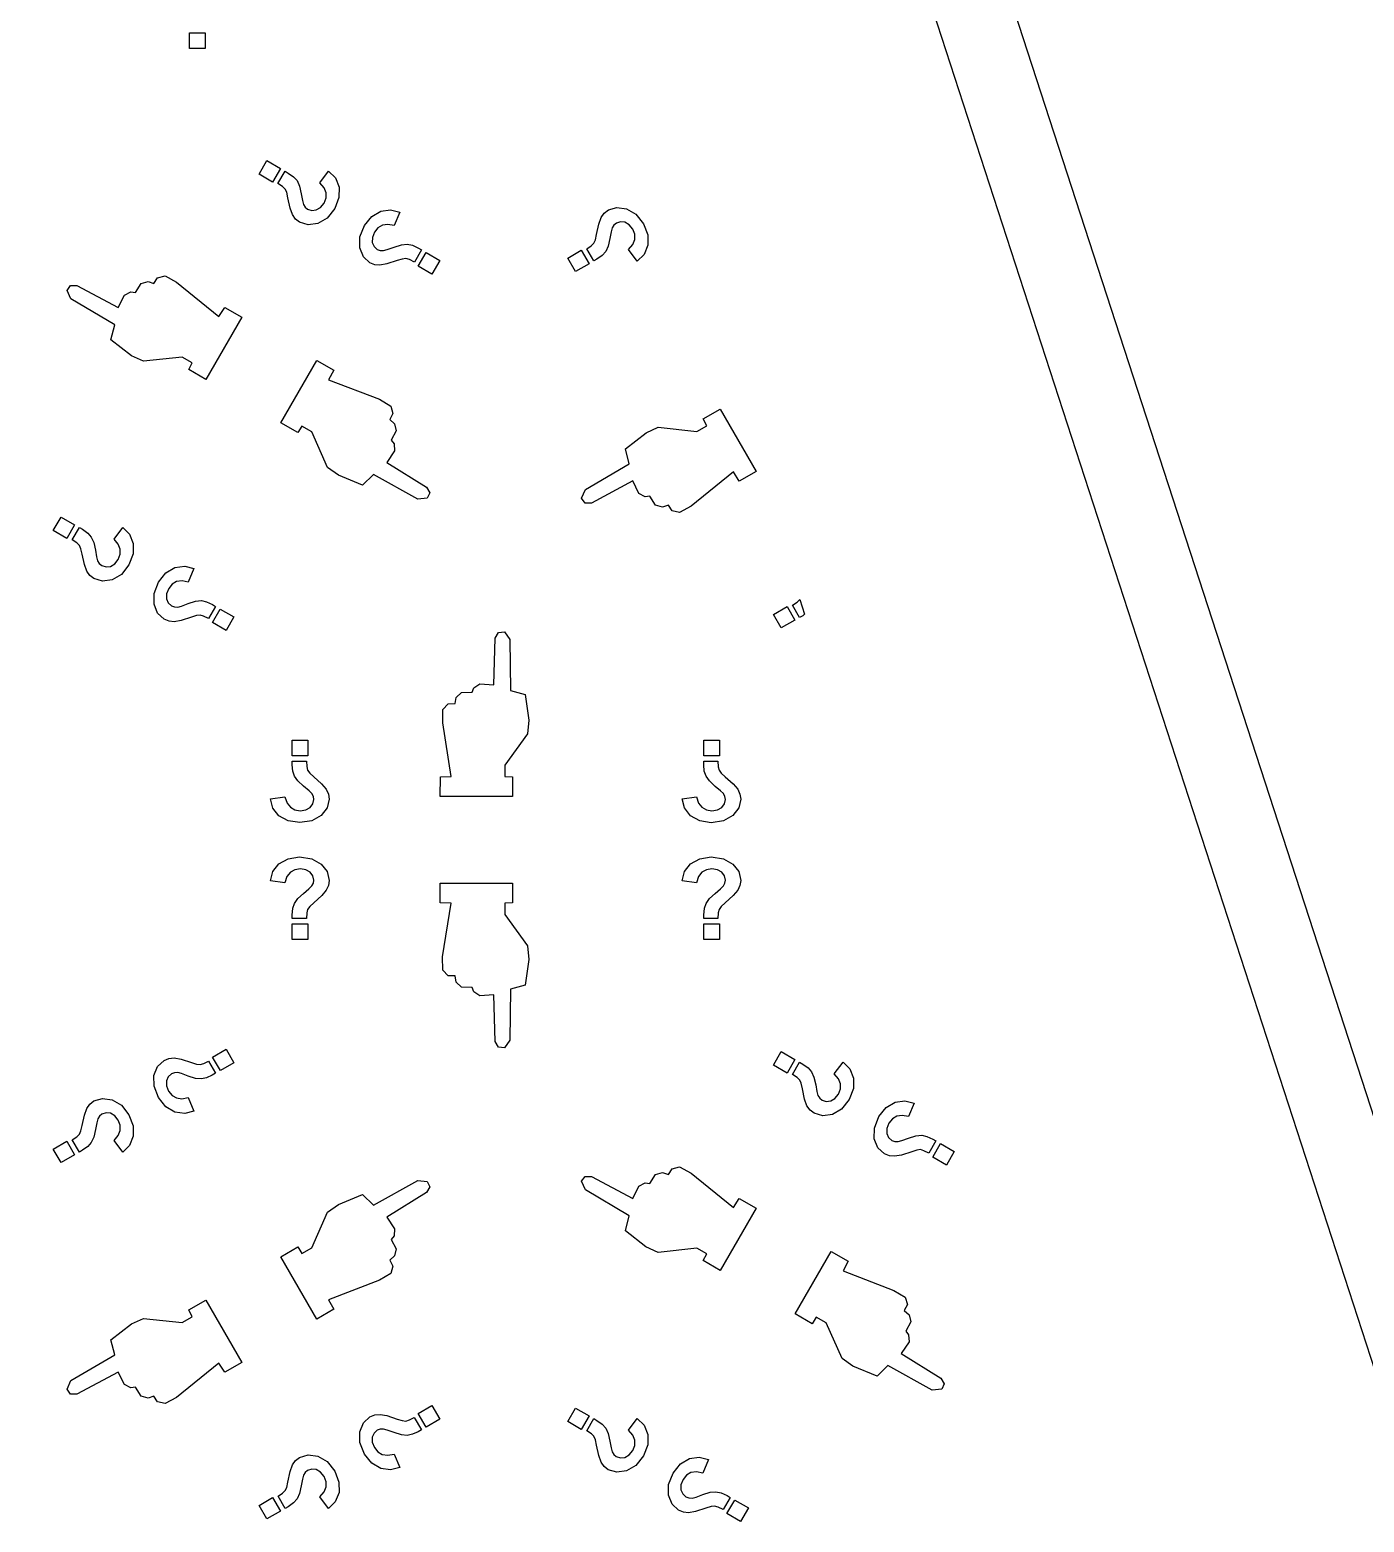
# Model space of a CAD drawing. Header units: metres. Extents: x 20 to 1108, y 20 to 485.
# Drawn here: x 644.6 to 696.5, y 310 to 368 of the extents above; entities that cross this region are included whole.
import ezdxf

# ---------------------------------------------------------------- set-up
doc = ezdxf.new("R2010")
doc.units = ezdxf.units.M

msp = doc.modelspace()

# ---------------------------------------------------------------- linework, layer by layer
for p, q in [((717.081, 253.826), (642.081, 484.652)), ((645.235, 484.652), (720.235, 253.826)), ((650.832, 367.268), (650.832, 367.877)), ((650.832, 367.877), (651.441, 367.877)), ((651.441, 367.877), (651.441, 367.268)), ((651.441, 367.268), (650.832, 367.268)), ((653.541, 362.382), (653.845, 362.91)), ((653.845, 362.91), (654.374, 362.606)), ((654.069, 362.077), (653.541, 362.382)), ((654.374, 362.606), (654.069, 362.077)), ((654.278, 362.022), (654.555, 362.499)), ((654.555, 362.499), (654.679, 362.43)), ((654.679, 362.43), (654.885, 362.284)), ((654.885, 362.284), (655.02, 362.132)), ((655.02, 362.132), (655.115, 361.922)), ((655.905, 362.052), (656.246, 362.501)), ((656.068, 361.859), (655.905, 362.052)), ((656.246, 362.501), (656.509, 362.241)), ((656.509, 362.241), (656.651, 361.885)), ((654.457, 361.908), (654.278, 362.022)), ((654.562, 361.807), (654.457, 361.908)), ((654.618, 361.68), (654.562, 361.807)), ((654.666, 361.471), (654.618, 361.68)), ((654.752, 361.063), (654.666, 361.471)), ((655.115, 361.922), (655.184, 361.62)), ((655.184, 361.62), (655.228, 361.366)), ((656.146, 361.662), (656.068, 361.859)), ((656.07, 361.263), (656.146, 361.46)), ((656.146, 361.46), (656.146, 361.662)), ((656.65, 361.475), (656.483, 361.052)), ((656.651, 361.885), (656.65, 361.475)), ((654.842, 360.811), (654.752, 361.063)), ((655.228, 361.366), (655.268, 361.209)), ((655.268, 361.209), (655.336, 361.099)), ((655.336, 361.099), (655.429, 361.025)), ((655.429, 361.025), (655.594, 360.971)), ((655.594, 360.971), (655.767, 360.993)), ((655.767, 360.993), (655.931, 361.088)), ((655.931, 361.088), (656.07, 361.263)), ((656.483, 361.052), (656.187, 360.676)), ((657.922, 360.743), (658.274, 360.946)), ((658.274, 360.946), (658.653, 361.003)), ((658.653, 361.003), (659.012, 360.904)), ((659.012, 360.904), (658.793, 360.385)), ((666.842, 360.698), (666.964, 360.868)), ((666.964, 360.868), (667.121, 360.992)), ((667.121, 360.992), (667.453, 361.095)), ((667.453, 361.095), (667.829, 361.042)), ((667.829, 361.042), (668.189, 360.829)), ((654.964, 360.64), (654.842, 360.811)), ((655.12, 360.517), (654.964, 360.64)), ((655.454, 360.412), (655.12, 360.517)), ((655.829, 360.467), (655.454, 360.412)), ((656.187, 360.676), (655.829, 360.467)), ((657.462, 359.942), (657.637, 360.385)), ((657.637, 360.385), (657.922, 360.743)), ((658.163, 360.299), (658.026, 360.131)), ((658.335, 360.401), (658.163, 360.299)), ((658.546, 360.432), (658.335, 360.401)), ((658.793, 360.385), (658.546, 360.432)), ((666.666, 360.033), (666.754, 360.447)), ((666.754, 360.447), (666.842, 360.698)), ((667.269, 360.299), (667.23, 360.148)), ((667.335, 360.405), (667.269, 360.299)), ((667.432, 360.484), (667.335, 360.405)), ((667.595, 360.537), (667.432, 360.484)), ((667.767, 360.516), (667.595, 360.537)), ((667.931, 360.42), (667.767, 360.516)), ((668.07, 360.244), (667.931, 360.42)), ((668.189, 360.829), (668.483, 360.457)), ((668.483, 360.457), (668.651, 360.031)), ((657.459, 359.526), (657.462, 359.942)), ((657.946, 359.928), (657.945, 359.734)), ((657.945, 359.734), (658.011, 359.574)), ((658.026, 360.131), (657.946, 359.928)), ((666.561, 359.699), (666.62, 359.829)), ((666.62, 359.829), (666.666, 360.033)), ((667.183, 359.885), (667.114, 359.583)), ((667.23, 360.148), (667.183, 359.885)), ((668.069, 359.65), (668.147, 359.845)), ((668.147, 360.046), (668.07, 360.244)), ((668.147, 359.845), (668.147, 360.046)), ((668.651, 360.031), (668.651, 359.624)), ((657.599, 359.175), (657.459, 359.526)), ((657.855, 358.938), (657.599, 359.175)), ((658.011, 359.574), (658.138, 359.46)), ((658.138, 359.46), (658.255, 359.416)), ((658.255, 359.416), (658.382, 359.412)), ((658.382, 359.412), (658.529, 359.452)), ((658.529, 359.452), (658.791, 359.549)), ((658.791, 359.549), (659.076, 359.636)), ((659.076, 359.636), (659.302, 359.661)), ((659.302, 359.661), (659.504, 359.618)), ((659.504, 359.618), (659.737, 359.511)), ((659.854, 359.442), (659.579, 358.961)), ((659.733, 358.808), (660.038, 359.335)), ((659.737, 359.511), (659.854, 359.442)), ((660.038, 359.335), (660.565, 359.03)), ((665.542, 359.125), (666.069, 359.43)), ((666.069, 359.43), (666.374, 358.903)), ((666.279, 359.486), (666.458, 359.601)), ((666.556, 359.009), (666.279, 359.486)), ((666.458, 359.601), (666.561, 359.699)), ((666.887, 359.226), (666.675, 359.074)), ((667.021, 359.376), (666.887, 359.226)), ((667.114, 359.583), (667.021, 359.376)), ((667.906, 359.456), (668.069, 359.65)), ((668.247, 359.007), (667.906, 359.456)), ((668.509, 359.267), (668.247, 359.007)), ((668.651, 359.624), (668.509, 359.267)), ((658.045, 358.861), (657.855, 358.938)), ((658.243, 358.843), (658.045, 358.861)), ((658.511, 358.893), (658.243, 358.843)), ((658.913, 359.023), (658.511, 358.893)), ((659.112, 359.084), (658.913, 359.023)), ((659.254, 359.101), (659.112, 359.084)), ((659.389, 359.061), (659.254, 359.101)), ((659.579, 358.961), (659.389, 359.061)), ((660.261, 358.503), (659.733, 358.808)), ((660.565, 359.03), (660.261, 358.503)), ((665.846, 358.6), (665.542, 359.125)), ((666.374, 358.903), (665.846, 358.6)), ((666.675, 359.074), (666.556, 359.009)), ((646.08, 357.868), (646.214, 358.055)), ((646.214, 358.055), (646.464, 358.055)), ((646.464, 358.055), (648.068, 357.198)), ((648.738, 357.785), (648.955, 358.134)), ((648.955, 358.134), (649.226, 358.216)), ((649.226, 358.216), (649.455, 358.136)), ((649.455, 358.136), (649.596, 358.359)), ((649.596, 358.359), (649.888, 358.427)), ((649.888, 358.427), (650.336, 358.183)), ((650.336, 358.183), (651.984, 356.848)), ((646.229, 357.533), (646.08, 357.868)), ((647.93, 356.524), (646.229, 357.533)), ((648.068, 357.198), (648.31, 357.687)), ((648.31, 357.687), (648.555, 357.812)), ((648.555, 357.812), (648.738, 357.785)), ((652.867, 356.825), (651.468, 354.402)), ((651.984, 356.848), (652.206, 357.206)), ((652.206, 357.206), (652.867, 356.825)), ((647.783, 355.948), (647.93, 356.524)), ((648.583, 355.326), (647.783, 355.948)), ((649.056, 355.109), (648.583, 355.326)), ((650.558, 355.27), (649.056, 355.109)), ((650.945, 355.046), (650.558, 355.27)), ((654.385, 352.718), (655.786, 355.143)), ((655.786, 355.143), (656.448, 354.759)), ((650.806, 354.785), (650.945, 355.046)), ((651.468, 354.402), (650.806, 354.785)), ((656.448, 354.759), (656.246, 354.386)), ((656.246, 354.386), (658.22, 353.632)), ((658.22, 353.632), (658.663, 353.363)), ((658.663, 353.363), (658.749, 353.076)), ((658.749, 353.076), (658.627, 352.842)), ((658.627, 352.842), (658.812, 352.682)), ((670.806, 352.868), (671.469, 353.251)), ((670.945, 352.607), (670.806, 352.868)), ((671.469, 353.251), (672.868, 350.827)), ((655.048, 352.335), (654.385, 352.718)), ((655.206, 352.585), (655.048, 352.335)), ((655.591, 352.364), (655.206, 352.585)), ((656.206, 350.982), (655.591, 352.364)), ((658.878, 352.408), (658.68, 352.045)), ((658.812, 352.682), (658.878, 352.408)), ((667.784, 351.705), (668.585, 352.326)), ((668.585, 352.326), (669.056, 352.543)), ((669.056, 352.543), (670.559, 352.383)), ((670.559, 352.383), (670.945, 352.607)), ((658.809, 351.627), (658.505, 351.171)), ((658.68, 352.045), (658.795, 351.9)), ((658.795, 351.9), (658.809, 351.627)), ((667.931, 351.129), (667.784, 351.705)), ((658.505, 351.171), (660.049, 350.212)), ((666.229, 350.12), (667.931, 351.129)), ((656.631, 350.681), (656.206, 350.982)), ((657.566, 350.3), (656.631, 350.681)), ((657.992, 350.715), (657.566, 350.3)), ((659.715, 349.745), (657.992, 350.715)), ((668.069, 350.456), (666.465, 349.599)), ((668.311, 349.966), (668.069, 350.456)), ((671.984, 350.806), (670.339, 349.472)), ((672.206, 350.445), (671.984, 350.806)), ((672.868, 350.827), (672.206, 350.445)), ((660.049, 350.212), (660.176, 349.992)), ((660.176, 349.992), (660.082, 349.784)), ((666.082, 349.785), (666.229, 350.12)), ((668.557, 349.842), (668.311, 349.966)), ((668.739, 349.868), (668.557, 349.842)), ((668.956, 349.519), (668.739, 349.868)), ((660.082, 349.784), (659.715, 349.745)), ((666.215, 349.598), (666.082, 349.785)), ((666.465, 349.599), (666.215, 349.598)), ((669.227, 349.436), (668.956, 349.519)), ((669.456, 349.516), (669.227, 349.436)), ((669.596, 349.295), (669.456, 349.516)), ((669.89, 349.226), (669.596, 349.295)), ((670.339, 349.472), (669.89, 349.226)), ((645.541, 348.526), (645.846, 349.054)), ((645.846, 349.054), (646.374, 348.749)), ((646.374, 348.749), (646.068, 348.222)), ((646.068, 348.222), (645.541, 348.526)), ((646.281, 348.165), (646.556, 348.644)), ((646.461, 348.05), (646.281, 348.165)), ((646.556, 348.644), (646.675, 348.577)), ((646.675, 348.577), (646.885, 348.428)), ((646.885, 348.428), (647.02, 348.276)), ((647.02, 348.276), (647.114, 348.068)), ((647.906, 348.195), (648.246, 348.646)), ((648.068, 348.003), (647.906, 348.195)), ((648.246, 348.646), (648.507, 348.385)), ((648.507, 348.385), (648.651, 348.027)), ((646.562, 347.954), (646.461, 348.05)), ((646.619, 347.822), (646.562, 347.954)), ((646.666, 347.615), (646.619, 347.822)), ((646.752, 347.206), (646.666, 347.615)), ((647.114, 348.068), (647.184, 347.764)), ((647.184, 347.764), (647.228, 347.509)), ((648.147, 347.807), (648.068, 348.003)), ((648.069, 347.407), (648.146, 347.606)), ((648.146, 347.606), (648.147, 347.807)), ((648.65, 347.62), (648.483, 347.196)), ((648.651, 348.027), (648.65, 347.62)), ((646.842, 346.954), (646.752, 347.206)), ((646.964, 346.784), (646.842, 346.954)), ((647.228, 347.509), (647.267, 347.351)), ((647.267, 347.351), (647.333, 347.246)), ((647.333, 347.246), (647.428, 347.168)), ((647.428, 347.168), (647.594, 347.115)), ((647.594, 347.115), (647.766, 347.137)), ((647.766, 347.137), (647.93, 347.233)), ((647.93, 347.233), (648.069, 347.407)), ((648.483, 347.196), (648.189, 346.824)), ((649.922, 346.887), (650.274, 347.091)), ((650.274, 347.091), (650.653, 347.147)), ((650.653, 347.147), (651.011, 347.049)), ((651.011, 347.049), (650.791, 346.529)), ((647.12, 346.659), (646.964, 346.784)), ((647.453, 346.557), (647.12, 346.659)), ((647.828, 346.61), (647.453, 346.557)), ((648.189, 346.824), (647.828, 346.61)), ((649.462, 346.087), (649.636, 346.528)), ((649.636, 346.528), (649.922, 346.887)), ((650.162, 346.443), (650.029, 346.277)), ((650.335, 346.544), (650.162, 346.443)), ((650.547, 346.575), (650.335, 346.544)), ((650.791, 346.529), (650.547, 346.575)), ((649.459, 345.67), (649.462, 346.087)), ((650.029, 346.277), (649.945, 346.07)), ((649.945, 346.07), (649.945, 345.878)), ((649.945, 345.878), (650.011, 345.719)), ((651.076, 345.78), (651.302, 345.804)), ((651.302, 345.804), (651.501, 345.763)), ((674.457, 345.744), (674.562, 345.846)), ((674.562, 345.846), (674.563, 345.848)), ((674.563, 345.848), (674.751, 345.273)), ((649.598, 345.319), (649.459, 345.67)), ((649.854, 345.082), (649.598, 345.319)), ((650.011, 345.719), (650.137, 345.605)), ((650.137, 345.605), (650.255, 345.561)), ((650.255, 345.561), (650.381, 345.556)), ((650.381, 345.556), (650.529, 345.596)), ((650.529, 345.596), (650.792, 345.693)), ((650.792, 345.693), (651.076, 345.78)), ((651.114, 345.229), (650.912, 345.166)), ((651.254, 345.244), (651.114, 345.229)), ((651.389, 345.204), (651.254, 345.244)), ((651.578, 345.106), (651.389, 345.204)), ((651.501, 345.763), (651.736, 345.656)), ((651.853, 345.583), (651.578, 345.106)), ((651.733, 344.952), (652.037, 345.479)), ((651.736, 345.656), (651.853, 345.583)), ((652.037, 345.479), (652.564, 345.175)), ((673.541, 345.271), (674.068, 345.575)), ((673.845, 344.743), (673.541, 345.271)), ((674.068, 345.575), (674.374, 345.048)), ((674.281, 345.632), (674.457, 345.744)), ((674.556, 345.153), (674.281, 345.632)), ((674.676, 345.22), (674.556, 345.153)), ((674.751, 345.273), (674.676, 345.22)), ((650.045, 345.006), (649.854, 345.082)), ((650.243, 344.987), (650.045, 345.006)), ((650.511, 345.036), (650.243, 344.987)), ((650.912, 345.166), (650.511, 345.036)), ((652.26, 344.648), (651.733, 344.952)), ((652.564, 345.175), (652.26, 344.648)), ((674.374, 345.048), (673.845, 344.743)), ((662.669, 342.532), (662.727, 344.349)), ((662.727, 344.349), (662.853, 344.568)), ((662.853, 344.568), (663.082, 344.591)), ((663.082, 344.591), (663.297, 344.293)), ((663.297, 344.293), (663.321, 342.316)), ((661.824, 342.246), (661.893, 342.417)), ((661.893, 342.417), (662.123, 342.568)), ((662.123, 342.568), (662.669, 342.532)), ((663.321, 342.316), (663.892, 342.155)), ((660.692, 341.571), (660.898, 341.788)), ((660.898, 341.788), (661.161, 341.801)), ((661.161, 341.801), (661.207, 342.041)), ((661.207, 342.041), (661.41, 342.234)), ((661.41, 342.234), (661.824, 342.246)), ((663.892, 342.155), (664.03, 341.152)), ((660.681, 341.056), (660.692, 341.571)), ((664.03, 341.152), (663.982, 340.632)), ((661.013, 338.966), (660.681, 341.056)), ((663.982, 340.632), (663.092, 339.412)), ((654.832, 339.776), (654.832, 340.386)), ((654.832, 340.386), (655.441, 340.386)), ((655.441, 340.386), (655.441, 339.776)), ((670.831, 340.385), (671.441, 340.386)), ((670.832, 339.776), (670.831, 340.385)), ((671.441, 340.386), (671.441, 339.776)), ((654.83, 339.416), (654.832, 339.565)), ((654.853, 339.173), (654.83, 339.416)), ((655.441, 339.776), (654.832, 339.776)), ((654.832, 339.565), (655.385, 339.566)), ((655.385, 339.566), (655.394, 339.351)), ((663.092, 339.412), (663.092, 338.966)), ((670.829, 339.416), (670.832, 339.565)), ((670.852, 339.174), (670.829, 339.416)), ((671.441, 339.776), (670.832, 339.776)), ((670.832, 339.565), (671.383, 339.565)), ((671.383, 339.565), (671.395, 339.346)), ((654.917, 338.98), (654.853, 339.173)), ((655.051, 338.793), (654.917, 338.98)), ((655.394, 339.351), (655.427, 339.215)), ((655.427, 339.215), (655.511, 339.101)), ((655.511, 339.101), (655.666, 338.958)), ((655.666, 338.958), (655.976, 338.68)), ((660.589, 338.191), (660.59, 338.954)), ((660.59, 338.954), (661.013, 338.966)), ((663.092, 338.966), (663.389, 338.955)), ((663.389, 338.955), (663.389, 338.19)), ((670.919, 338.979), (670.852, 339.174)), ((671.052, 338.793), (670.919, 338.979)), ((671.395, 339.346), (671.425, 339.218)), ((671.425, 339.218), (671.512, 339.099)), ((671.512, 339.099), (671.666, 338.958)), ((671.666, 338.958), (671.976, 338.68)), ((655.273, 338.588), (655.051, 338.793)), ((655.484, 338.41), (655.273, 338.588)), ((655.592, 338.304), (655.484, 338.41)), ((655.654, 338.191), (655.592, 338.304)), ((655.976, 338.68), (656.154, 338.469)), ((656.154, 338.469), (656.239, 338.284)), ((656.239, 338.284), (656.268, 338.086)), ((671.275, 338.585), (671.052, 338.793)), ((671.482, 338.412), (671.275, 338.585)), ((671.594, 338.304), (671.482, 338.412)), ((671.654, 338.19), (671.594, 338.304)), ((671.976, 338.68), (672.154, 338.469)), ((672.154, 338.469), (672.238, 338.284)), ((672.238, 338.284), (672.267, 338.086)), ((653.985, 338.104), (654.545, 338.173)), ((654.08, 337.742), (653.985, 338.104)), ((654.317, 337.443), (654.08, 337.742)), ((654.545, 338.173), (654.629, 337.937)), ((654.629, 337.937), (654.76, 337.77)), ((654.76, 337.77), (654.938, 337.668)), ((654.938, 337.668), (655.144, 337.636)), ((655.144, 337.636), (655.367, 337.669)), ((655.367, 337.669), (655.533, 337.765)), ((655.533, 337.765), (655.637, 337.901)), ((655.637, 337.901), (655.672, 338.068)), ((655.672, 338.068), (655.654, 338.191)), ((656.19, 337.743), (655.957, 337.448)), ((656.268, 338.086), (656.19, 337.743)), ((663.389, 338.19), (660.589, 338.191)), ((669.986, 338.104), (670.545, 338.173)), ((670.08, 337.743), (669.986, 338.104)), ((670.317, 337.443), (670.08, 337.743)), ((670.545, 338.173), (670.629, 337.937)), ((670.629, 337.937), (670.76, 337.77)), ((670.76, 337.77), (670.934, 337.67)), ((670.934, 337.67), (671.148, 337.637)), ((671.148, 337.637), (671.366, 337.67)), ((671.366, 337.67), (671.533, 337.766)), ((671.533, 337.766), (671.636, 337.901)), ((671.636, 337.901), (671.673, 338.071)), ((671.673, 338.071), (671.654, 338.19)), ((672.19, 337.743), (671.957, 337.446)), ((672.267, 338.086), (672.19, 337.743)), ((654.672, 337.239), (654.317, 337.443)), ((655.122, 337.174), (654.672, 337.239)), ((655.594, 337.241), (655.122, 337.174)), ((655.957, 337.448), (655.594, 337.241)), ((670.671, 337.24), (670.317, 337.443)), ((671.122, 337.172), (670.671, 337.24)), ((671.594, 337.243), (671.122, 337.172)), ((671.957, 337.446), (671.594, 337.243)), ((654.08, 335.271), (654.316, 335.568)), ((654.316, 335.568), (654.671, 335.773)), ((654.671, 335.773), (655.121, 335.841)), ((654.934, 335.343), (654.759, 335.243)), ((655.147, 335.376), (654.934, 335.343)), ((655.121, 335.841), (655.592, 335.771)), ((655.365, 335.344), (655.147, 335.376)), ((655.531, 335.248), (655.365, 335.344)), ((655.592, 335.771), (655.957, 335.564)), ((655.957, 335.564), (656.188, 335.27)), ((670.08, 335.271), (670.316, 335.568)), ((670.316, 335.568), (670.671, 335.773)), ((670.671, 335.773), (671.122, 335.841)), ((670.934, 335.343), (670.76, 335.243)), ((671.148, 335.376), (670.934, 335.343)), ((671.122, 335.841), (671.593, 335.771)), ((671.366, 335.344), (671.148, 335.376)), ((671.532, 335.248), (671.366, 335.344)), ((671.593, 335.771), (671.957, 335.564)), ((671.957, 335.564), (672.189, 335.27)), ((653.985, 334.909), (654.08, 335.271)), ((654.543, 334.84), (653.985, 334.909)), ((654.627, 335.075), (654.543, 334.84)), ((654.759, 335.243), (654.627, 335.075)), ((655.637, 335.109), (655.531, 335.248)), ((655.594, 334.711), (655.653, 334.82)), ((655.672, 334.942), (655.637, 335.109)), ((655.653, 334.82), (655.672, 334.942)), ((656.188, 335.27), (656.266, 334.927)), ((656.266, 334.927), (656.237, 334.726)), ((660.589, 334.058), (660.589, 334.823)), ((660.589, 334.823), (663.389, 334.823)), ((663.389, 334.823), (663.389, 334.058)), ((669.986, 334.909), (670.08, 335.271)), ((670.544, 334.84), (669.986, 334.909)), ((670.628, 335.075), (670.544, 334.84)), ((670.76, 335.243), (670.628, 335.075)), ((671.637, 335.109), (671.532, 335.248)), ((671.595, 334.711), (671.654, 334.82)), ((671.673, 334.942), (671.637, 335.109)), ((671.654, 334.82), (671.673, 334.942)), ((672.189, 335.27), (672.267, 334.927)), ((672.267, 334.927), (672.238, 334.726)), ((654.918, 334.035), (655.051, 334.22)), ((655.051, 334.22), (655.269, 334.421)), ((655.269, 334.421), (655.477, 334.595)), ((655.477, 334.595), (655.594, 334.711)), ((655.977, 334.336), (655.666, 334.055)), ((656.155, 334.546), (655.977, 334.336)), ((656.237, 334.726), (656.155, 334.546)), ((670.918, 334.035), (671.052, 334.22)), ((671.052, 334.22), (671.269, 334.421)), ((671.269, 334.421), (671.477, 334.595)), ((671.477, 334.595), (671.595, 334.711)), ((671.977, 334.336), (671.666, 334.055)), ((672.155, 334.546), (671.977, 334.336)), ((672.238, 334.726), (672.155, 334.546)), ((654.829, 333.574), (654.854, 333.844)), ((654.854, 333.844), (654.918, 334.035)), ((655.394, 333.666), (655.383, 333.447)), ((655.425, 333.796), (655.394, 333.666)), ((655.511, 333.911), (655.425, 333.796)), ((655.666, 334.055), (655.511, 333.911)), ((661.012, 334.046), (660.589, 334.058)), ((660.68, 331.959), (661.012, 334.046)), ((663.389, 334.058), (663.091, 334.046)), ((663.091, 334.046), (663.091, 333.601)), ((663.091, 333.601), (663.981, 332.38)), ((670.829, 333.574), (670.854, 333.844)), ((670.854, 333.844), (670.918, 334.035)), ((671.395, 333.666), (671.383, 333.447)), ((671.426, 333.796), (671.395, 333.666)), ((671.511, 333.911), (671.426, 333.796)), ((671.666, 334.055), (671.511, 333.911)), ((654.832, 333.447), (654.829, 333.574)), ((655.383, 333.447), (654.832, 333.447)), ((654.832, 332.627), (654.832, 333.236)), ((654.832, 333.236), (655.44, 333.236)), ((655.44, 333.236), (655.44, 332.627)), ((670.833, 333.447), (670.829, 333.574)), ((670.832, 332.627), (670.832, 333.236)), ((670.832, 333.236), (671.441, 333.236)), ((671.383, 333.447), (670.833, 333.447)), ((671.441, 333.236), (671.441, 332.627)), ((655.44, 332.627), (654.832, 332.627)), ((671.441, 332.627), (670.832, 332.627)), ((660.692, 331.441), (660.68, 331.959)), ((663.981, 332.38), (664.029, 331.856)), ((660.897, 331.223), (660.692, 331.441)), ((664.029, 331.856), (663.892, 330.858)), ((661.16, 331.212), (660.897, 331.223)), ((661.207, 330.971), (661.16, 331.212)), ((661.41, 330.777), (661.207, 330.971)), ((661.823, 330.766), (661.41, 330.777)), ((661.891, 330.596), (661.823, 330.766)), ((663.321, 330.697), (663.297, 328.72)), ((663.892, 330.858), (663.321, 330.697)), ((662.123, 330.445), (661.891, 330.596)), ((662.669, 330.48), (662.123, 330.445)), ((662.726, 328.664), (662.669, 330.48)), ((662.852, 328.443), (662.726, 328.664)), ((663.081, 328.421), (662.852, 328.443)), ((663.297, 328.72), (663.081, 328.421)), ((649.599, 327.694), (649.854, 327.929)), ((649.854, 327.929), (650.041, 328.005)), ((650.041, 328.005), (650.247, 328.024)), ((650.247, 328.024), (650.508, 327.976)), ((650.508, 327.976), (650.912, 327.844)), ((650.912, 327.844), (651.112, 327.783)), ((651.253, 327.768), (651.39, 327.809)), ((651.39, 327.809), (651.579, 327.906)), ((651.579, 327.906), (651.854, 327.429)), ((651.734, 328.061), (652.259, 328.364)), ((652.038, 327.533), (651.734, 328.061)), ((652.564, 327.837), (652.038, 327.533)), ((652.259, 328.364), (652.564, 327.837)), ((673.541, 327.741), (673.845, 328.27)), ((673.845, 328.27), (674.374, 327.965)), ((674.374, 327.965), (674.069, 327.437)), ((674.278, 327.381), (674.555, 327.859)), ((674.555, 327.859), (674.679, 327.79)), ((675.905, 327.412), (676.246, 327.86)), ((676.246, 327.86), (676.509, 327.601)), ((649.458, 327.341), (649.599, 327.694)), ((649.462, 326.925), (649.458, 327.341)), ((650.011, 327.294), (649.945, 327.134)), ((650.137, 327.407), (650.011, 327.294)), ((650.255, 327.452), (650.137, 327.407)), ((650.383, 327.456), (650.255, 327.452)), ((650.522, 327.417), (650.383, 327.456)), ((650.79, 327.319), (650.522, 327.417)), ((651.076, 327.233), (650.79, 327.319)), ((651.302, 327.208), (651.076, 327.233)), ((651.112, 327.783), (651.253, 327.768)), ((651.505, 327.25), (651.302, 327.208)), ((651.725, 327.35), (651.505, 327.25)), ((651.854, 327.429), (651.725, 327.35)), ((674.069, 327.437), (673.541, 327.741)), ((674.457, 327.268), (674.278, 327.381)), ((674.562, 327.166), (674.457, 327.268)), ((674.679, 327.79), (674.885, 327.644)), ((674.885, 327.644), (675.02, 327.491)), ((675.02, 327.491), (675.115, 327.282)), ((675.115, 327.282), (675.184, 326.98)), ((676.068, 327.219), (675.905, 327.412)), ((676.146, 327.022), (676.068, 327.219)), ((676.509, 327.601), (676.651, 327.245)), ((676.651, 327.245), (676.65, 326.833)), ((649.636, 326.484), (649.462, 326.925)), ((649.945, 327.134), (649.946, 326.941)), ((649.946, 326.941), (650.026, 326.735)), ((650.026, 326.735), (650.162, 326.568)), ((674.618, 327.04), (674.562, 327.166)), ((674.666, 326.831), (674.618, 327.04)), ((674.752, 326.422), (674.666, 326.831)), ((675.184, 326.98), (675.228, 326.726)), ((675.228, 326.726), (675.268, 326.569)), ((676.07, 326.623), (676.146, 326.82)), ((676.146, 326.82), (676.146, 327.022)), ((676.65, 326.833), (676.483, 326.411)), ((646.754, 325.807), (646.843, 326.058)), ((646.843, 326.058), (646.964, 326.228)), ((646.964, 326.228), (647.121, 326.352)), ((647.121, 326.352), (647.453, 326.455)), ((647.453, 326.455), (647.829, 326.401)), ((647.829, 326.401), (648.189, 326.189)), ((648.189, 326.189), (648.483, 325.817)), ((649.922, 326.125), (649.636, 326.484)), ((650.272, 325.922), (649.922, 326.125)), ((650.162, 326.568), (650.334, 326.469)), ((650.334, 326.469), (650.545, 326.438)), ((650.545, 326.438), (650.792, 326.483)), ((650.792, 326.483), (651.011, 325.962)), ((674.842, 326.169), (674.752, 326.422)), ((674.964, 325.999), (674.842, 326.169)), ((675.268, 326.569), (675.336, 326.458)), ((675.336, 326.458), (675.429, 326.384)), ((675.429, 326.384), (675.594, 326.33)), ((675.594, 326.33), (675.767, 326.353)), ((675.767, 326.353), (675.931, 326.447)), ((675.931, 326.447), (676.07, 326.623)), ((676.483, 326.411), (676.187, 326.036)), ((677.637, 325.744), (677.922, 326.103)), ((677.922, 326.103), (678.274, 326.306)), ((678.274, 326.306), (678.653, 326.362)), ((678.653, 326.362), (679.012, 326.264)), ((679.012, 326.264), (678.793, 325.745)), ((646.666, 325.393), (646.754, 325.807)), ((647.23, 325.507), (647.183, 325.245)), ((647.269, 325.658), (647.23, 325.507)), ((647.335, 325.765), (647.269, 325.658)), ((647.432, 325.844), (647.335, 325.765)), ((647.594, 325.898), (647.432, 325.844)), ((647.767, 325.875), (647.594, 325.898)), ((647.931, 325.779), (647.767, 325.875)), ((648.07, 325.605), (647.931, 325.779)), ((648.147, 325.406), (648.07, 325.605)), ((648.483, 325.817), (648.651, 325.391)), ((650.656, 325.866), (650.272, 325.922)), ((651.011, 325.962), (650.656, 325.866)), ((675.12, 325.876), (674.964, 325.999)), ((675.454, 325.772), (675.12, 325.876)), ((675.829, 325.827), (675.454, 325.772)), ((676.187, 326.036), (675.829, 325.827)), ((677.462, 325.301), (677.637, 325.744)), ((678.026, 325.49), (677.946, 325.287)), ((678.163, 325.659), (678.026, 325.49)), ((678.335, 325.76), (678.163, 325.659)), ((678.546, 325.791), (678.335, 325.76)), ((678.793, 325.745), (678.546, 325.791)), ((646.279, 324.846), (646.458, 324.96)), ((646.458, 324.96), (646.561, 325.059)), ((646.561, 325.059), (646.62, 325.19)), ((646.62, 325.19), (646.666, 325.393)), ((647.114, 324.943), (647.021, 324.735)), ((647.183, 325.245), (647.114, 324.943)), ((647.906, 324.817), (648.069, 325.009)), ((648.069, 325.009), (648.147, 325.205)), ((648.147, 325.205), (648.147, 325.406)), ((648.651, 324.984), (648.509, 324.626)), ((648.651, 325.391), (648.651, 324.984)), ((677.459, 324.885), (677.462, 325.301)), ((677.946, 325.287), (677.945, 325.094)), ((677.945, 325.094), (678.011, 324.934)), ((678.011, 324.934), (678.138, 324.82)), ((678.529, 324.812), (678.791, 324.908)), ((678.791, 324.908), (679.076, 324.995)), ((679.076, 324.995), (679.302, 325.021)), ((679.302, 325.021), (679.504, 324.978)), ((679.504, 324.978), (679.737, 324.871)), ((645.542, 324.484), (646.069, 324.79)), ((645.846, 323.959), (645.542, 324.484)), ((646.069, 324.79), (646.374, 324.263)), ((646.556, 324.369), (646.279, 324.846)), ((646.675, 324.434), (646.556, 324.369)), ((646.886, 324.584), (646.675, 324.434)), ((647.021, 324.735), (646.886, 324.584)), ((648.247, 324.366), (647.906, 324.817)), ((648.509, 324.626), (648.247, 324.366)), ((677.599, 324.535), (677.459, 324.885)), ((677.855, 324.297), (677.599, 324.535)), ((678.138, 324.82), (678.255, 324.776)), ((678.255, 324.776), (678.382, 324.772)), ((678.382, 324.772), (678.529, 324.812)), ((678.913, 324.382), (678.511, 324.252)), ((679.112, 324.443), (678.913, 324.382)), ((679.254, 324.46), (679.112, 324.443)), ((679.389, 324.42), (679.254, 324.46)), ((679.579, 324.321), (679.389, 324.42)), ((679.854, 324.801), (679.579, 324.321)), ((679.733, 324.167), (680.038, 324.694)), ((679.737, 324.871), (679.854, 324.801)), ((680.038, 324.694), (680.565, 324.391)), ((680.565, 324.391), (680.261, 323.862)), ((646.374, 324.263), (645.846, 323.959)), ((669.596, 323.718), (669.888, 323.787)), ((669.888, 323.787), (670.336, 323.542)), ((678.045, 324.221), (677.855, 324.297)), ((678.243, 324.203), (678.045, 324.221)), ((678.511, 324.252), (678.243, 324.203)), ((680.261, 323.862), (679.733, 324.167)), ((657.992, 322.297), (659.715, 323.267)), ((659.715, 323.267), (660.081, 323.227)), ((660.081, 323.227), (660.176, 323.018)), ((666.08, 323.229), (666.214, 323.414)), ((666.229, 322.893), (666.08, 323.229)), ((666.214, 323.414), (666.464, 323.414)), ((666.464, 323.414), (668.069, 322.558)), ((668.31, 323.046), (668.555, 323.171)), ((668.555, 323.171), (668.738, 323.145)), ((668.738, 323.145), (668.955, 323.494)), ((668.955, 323.494), (669.225, 323.576)), ((669.225, 323.576), (669.455, 323.496)), ((669.455, 323.496), (669.596, 323.718)), ((670.336, 323.542), (671.984, 322.206)), ((656.63, 322.33), (657.566, 322.712)), ((657.566, 322.712), (657.992, 322.297)), ((660.049, 322.8), (658.505, 321.841)), ((660.176, 323.018), (660.049, 322.8)), ((667.93, 321.882), (666.229, 322.893)), ((668.069, 322.558), (668.31, 323.046)), ((655.591, 320.649), (656.206, 322.032)), ((656.206, 322.032), (656.63, 322.33)), ((672.867, 322.185), (671.468, 319.762)), ((671.984, 322.206), (672.206, 322.566)), ((672.206, 322.566), (672.867, 322.185)), ((658.505, 321.841), (658.808, 321.384)), ((667.783, 321.308), (667.93, 321.882)), ((658.793, 321.11), (658.68, 320.967)), ((658.68, 320.967), (658.876, 320.607)), ((658.808, 321.384), (658.793, 321.11)), ((668.583, 320.686), (667.783, 321.308)), ((654.385, 320.294), (655.048, 320.677)), ((655.786, 317.87), (654.385, 320.294)), ((655.048, 320.677), (655.206, 320.427)), ((655.206, 320.427), (655.591, 320.649)), ((658.811, 320.329), (658.627, 320.169)), ((658.876, 320.607), (658.811, 320.329)), ((669.056, 320.468), (668.583, 320.686)), ((670.558, 320.629), (669.056, 320.468)), ((670.945, 320.406), (670.558, 320.629)), ((670.806, 320.145), (670.945, 320.406)), ((674.385, 318.077), (675.786, 320.502)), ((675.786, 320.502), (676.448, 320.119)), ((658.627, 320.169), (658.748, 319.936)), ((658.748, 319.936), (658.661, 319.649)), ((671.468, 319.762), (670.806, 320.145)), ((676.448, 320.119), (676.246, 319.746)), ((676.246, 319.746), (678.22, 318.991)), ((658.22, 319.38), (656.245, 318.625)), ((658.661, 319.649), (658.22, 319.38)), ((650.806, 318.228), (651.469, 318.61)), ((651.469, 318.61), (652.868, 316.187)), ((656.245, 318.625), (656.448, 318.253)), ((678.22, 318.991), (678.663, 318.723)), ((678.663, 318.723), (678.749, 318.436)), ((650.559, 317.743), (650.945, 317.966)), ((650.945, 317.966), (650.806, 318.228)), ((656.448, 318.253), (655.786, 317.87)), ((675.048, 317.694), (674.385, 318.077)), ((675.206, 317.945), (675.048, 317.694)), ((675.591, 317.724), (675.206, 317.945)), ((678.749, 318.436), (678.627, 318.202)), ((678.627, 318.202), (678.812, 318.041)), ((678.812, 318.041), (678.878, 317.768)), ((647.784, 317.065), (648.585, 317.686)), ((648.585, 317.686), (649.056, 317.902)), ((649.056, 317.902), (650.559, 317.743)), ((676.206, 316.341), (675.591, 317.724)), ((678.878, 317.768), (678.68, 317.404)), ((678.68, 317.404), (678.795, 317.259)), ((647.931, 316.488), (647.784, 317.065)), ((678.809, 316.986), (678.505, 316.53)), ((678.795, 317.259), (678.809, 316.986)), ((646.229, 315.48), (647.931, 316.488)), ((676.631, 316.041), (676.206, 316.341)), ((678.505, 316.53), (680.049, 315.571)), ((648.068, 315.816), (646.465, 314.958)), ((648.311, 315.325), (648.068, 315.816)), ((651.985, 316.165), (650.339, 314.831)), ((652.206, 315.805), (651.985, 316.165)), ((652.868, 316.187), (652.206, 315.805)), ((677.566, 315.659), (676.631, 316.041)), ((677.992, 316.074), (677.566, 315.659)), ((679.715, 315.105), (677.992, 316.074)), ((646.082, 315.145), (646.229, 315.48)), ((646.215, 314.957), (646.082, 315.145)), ((648.556, 315.201), (648.311, 315.325)), ((648.739, 315.228), (648.556, 315.201)), ((648.956, 314.878), (648.739, 315.228)), ((680.082, 315.144), (679.715, 315.105)), ((680.049, 315.571), (680.176, 315.353)), ((680.176, 315.353), (680.082, 315.144)), ((646.465, 314.958), (646.215, 314.957)), ((649.227, 314.795), (648.956, 314.878)), ((649.456, 314.875), (649.227, 314.795)), ((649.596, 314.654), (649.456, 314.875)), ((649.89, 314.585), (649.596, 314.654)), ((650.339, 314.831), (649.89, 314.585)), ((659.732, 314.204), (660.26, 314.509)), ((660.26, 314.509), (660.565, 313.982)), ((657.599, 313.838), (657.853, 314.074)), ((657.853, 314.074), (658.04, 314.15)), ((658.04, 314.15), (658.247, 314.167)), ((658.247, 314.167), (658.508, 314.119)), ((658.508, 314.119), (658.913, 313.988)), ((658.913, 313.988), (659.11, 313.928)), ((659.11, 313.928), (659.252, 313.911)), ((659.252, 313.911), (659.391, 313.952)), ((659.391, 313.952), (659.578, 314.05)), ((659.578, 314.05), (659.854, 313.571)), ((660.037, 313.677), (659.732, 314.204)), ((660.565, 313.982), (660.037, 313.677)), ((665.541, 313.886), (665.846, 314.413)), ((666.068, 313.581), (665.541, 313.886)), ((665.846, 314.413), (666.374, 314.109)), ((666.374, 314.109), (666.068, 313.581)), ((666.281, 313.525), (666.556, 314.003)), ((666.556, 314.003), (666.675, 313.937)), ((666.675, 313.937), (666.885, 313.787)), ((667.906, 313.555), (668.246, 314.005)), ((668.246, 314.005), (668.507, 313.744)), ((657.458, 313.485), (657.599, 313.838)), ((657.462, 313.069), (657.458, 313.485)), ((658.011, 313.438), (657.945, 313.277)), ((658.137, 313.551), (658.011, 313.438)), ((658.255, 313.596), (658.137, 313.551)), ((658.382, 313.6), (658.255, 313.596)), ((658.522, 313.561), (658.382, 313.6)), ((658.79, 313.463), (658.522, 313.561)), ((659.076, 313.376), (658.79, 313.463)), ((659.301, 313.352), (659.076, 313.376)), ((659.504, 313.394), (659.301, 313.352)), ((659.727, 313.495), (659.504, 313.394)), ((659.854, 313.571), (659.727, 313.495)), ((666.461, 313.409), (666.281, 313.525)), ((666.562, 313.315), (666.461, 313.409)), ((666.619, 313.182), (666.562, 313.315)), ((666.885, 313.787), (667.02, 313.635)), ((667.02, 313.635), (667.114, 313.429)), ((667.114, 313.429), (667.184, 313.123)), ((668.069, 313.362), (667.906, 313.555)), ((668.146, 313.166), (668.069, 313.362)), ((668.507, 313.744), (668.651, 313.387)), ((668.651, 313.387), (668.65, 312.98)), ((657.636, 312.627), (657.462, 313.069)), ((657.945, 313.277), (657.945, 313.087)), ((657.945, 313.087), (658.029, 312.877)), ((658.029, 312.877), (658.162, 312.713)), ((658.162, 312.713), (658.334, 312.612)), ((666.666, 312.975), (666.619, 313.182)), ((666.752, 312.566), (666.666, 312.975)), ((667.184, 313.123), (667.228, 312.868)), ((667.228, 312.868), (667.267, 312.711)), ((667.93, 312.592), (668.069, 312.767)), ((668.069, 312.767), (668.146, 312.965)), ((668.146, 312.965), (668.146, 313.166)), ((668.65, 312.98), (668.483, 312.556)), ((654.753, 311.951), (654.842, 312.202)), ((654.842, 312.202), (654.963, 312.373)), ((654.963, 312.373), (655.12, 312.496)), ((655.12, 312.496), (655.453, 312.6)), ((655.453, 312.6), (655.829, 312.545)), ((655.829, 312.545), (656.187, 312.336)), ((656.187, 312.336), (656.483, 311.961)), ((657.922, 312.269), (657.636, 312.627)), ((658.272, 312.066), (657.922, 312.269)), ((658.334, 312.612), (658.545, 312.581)), ((658.545, 312.581), (658.792, 312.626)), ((658.792, 312.626), (659.011, 312.107)), ((666.842, 312.314), (666.752, 312.566)), ((666.964, 312.144), (666.842, 312.314)), ((667.12, 312.019), (666.964, 312.144)), ((667.267, 312.711), (667.333, 312.606)), ((667.333, 312.606), (667.428, 312.527)), ((667.428, 312.527), (667.595, 312.475)), ((667.595, 312.475), (667.766, 312.496)), ((667.766, 312.496), (667.93, 312.592)), ((668.189, 312.184), (667.828, 311.97)), ((668.483, 312.556), (668.189, 312.184)), ((669.636, 311.889), (669.922, 312.246)), ((669.922, 312.246), (670.274, 312.45)), ((670.274, 312.45), (670.653, 312.506)), ((670.653, 312.506), (671.011, 312.408)), ((671.011, 312.408), (670.791, 311.889)), ((654.666, 311.538), (654.753, 311.951)), ((655.229, 311.652), (655.183, 311.389)), ((655.267, 311.804), (655.229, 311.652)), ((655.333, 311.908), (655.267, 311.804)), ((655.431, 311.988), (655.333, 311.908)), ((655.594, 312.041), (655.431, 311.988)), ((655.766, 312.02), (655.594, 312.041)), ((655.931, 311.924), (655.766, 312.02)), ((656.07, 311.749), (655.931, 311.924)), ((656.146, 311.551), (656.07, 311.749)), ((656.483, 311.961), (656.65, 311.535)), ((658.656, 312.01), (658.272, 312.066)), ((659.011, 312.107), (658.656, 312.01)), ((667.453, 311.916), (667.12, 312.019)), ((667.828, 311.97), (667.453, 311.916)), ((669.462, 311.446), (669.636, 311.889)), ((670.029, 311.637), (669.945, 311.43)), ((670.162, 311.803), (670.029, 311.637)), ((670.334, 311.903), (670.162, 311.803)), ((670.547, 311.935), (670.334, 311.903)), ((670.791, 311.889), (670.547, 311.935)), ((654.281, 310.991), (654.457, 311.104)), ((654.556, 310.513), (654.281, 310.991)), ((654.457, 311.104), (654.562, 311.205)), ((654.562, 311.205), (654.617, 311.33)), ((654.617, 311.33), (654.666, 311.538)), ((655.113, 311.087), (655.022, 310.881)), ((655.183, 311.389), (655.113, 311.087)), ((655.905, 310.961), (656.068, 311.153)), ((656.068, 311.153), (656.146, 311.35)), ((656.146, 311.35), (656.146, 311.551)), ((656.651, 311.13), (656.507, 310.771)), ((656.65, 311.535), (656.651, 311.13)), ((669.459, 311.029), (669.462, 311.446)), ((669.598, 310.679), (669.459, 311.029)), ((669.945, 311.43), (669.945, 311.237)), ((669.945, 311.237), (670.012, 311.078)), ((670.012, 311.078), (670.137, 310.964)), ((670.529, 310.956), (670.792, 311.052)), ((670.792, 311.052), (671.076, 311.14)), ((671.076, 311.14), (671.302, 311.163)), ((671.302, 311.163), (671.501, 311.122)), ((671.501, 311.122), (671.736, 311.016)), ((671.736, 311.016), (671.853, 310.943)), ((653.541, 310.63), (654.068, 310.935)), ((653.845, 310.103), (653.541, 310.63)), ((654.374, 310.407), (653.845, 310.103)), ((654.068, 310.935), (654.374, 310.407)), ((654.676, 310.579), (654.556, 310.513)), ((654.886, 310.729), (654.676, 310.579)), ((655.022, 310.881), (654.886, 310.729)), ((656.246, 310.511), (655.905, 310.961)), ((656.507, 310.771), (656.246, 310.511)), ((669.854, 310.442), (669.598, 310.679)), ((670.045, 310.365), (669.854, 310.442)), ((670.137, 310.964), (670.255, 310.92)), ((670.511, 310.396), (670.243, 310.347)), ((670.255, 310.92), (670.381, 310.915)), ((670.381, 310.915), (670.529, 310.956)), ((670.912, 310.526), (670.511, 310.396)), ((671.114, 310.588), (670.912, 310.526)), ((671.254, 310.604), (671.114, 310.588)), ((671.388, 310.564), (671.254, 310.604)), ((671.578, 310.465), (671.388, 310.564)), ((671.853, 310.943), (671.578, 310.465)), ((671.733, 310.312), (672.037, 310.838)), ((672.037, 310.838), (672.564, 310.534)), ((672.564, 310.534), (672.26, 310.007)), ((670.243, 310.347), (670.045, 310.365)), ((672.26, 310.007), (671.733, 310.312))]:
    msp.add_line(p, q)

doc.saveas('drawing.dxf')
